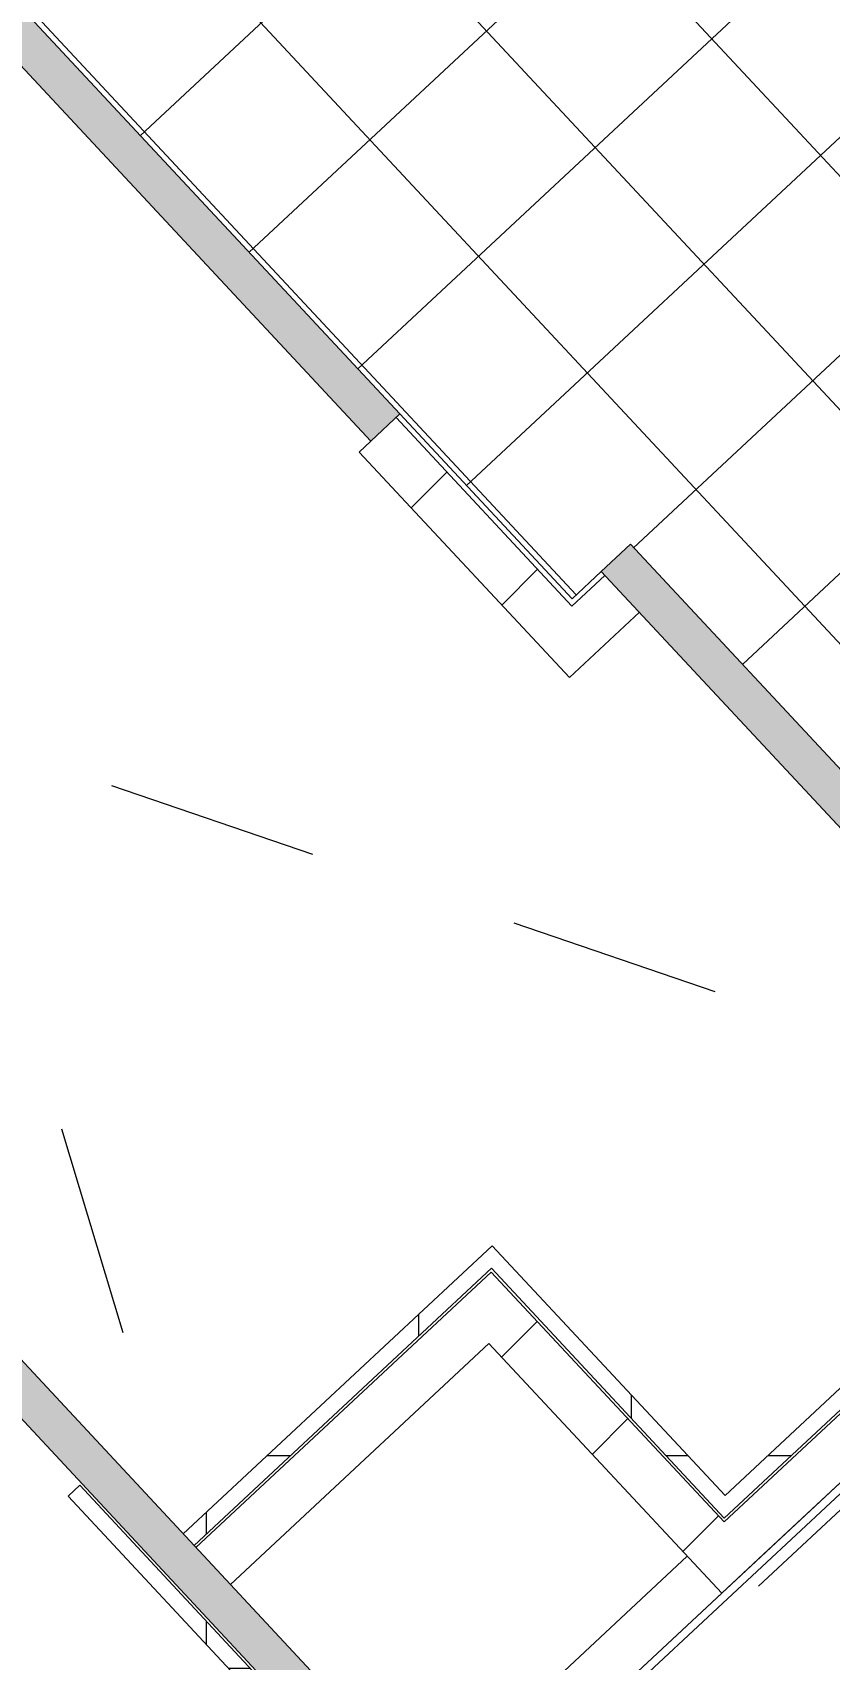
# Model space of a CAD drawing. Header units: millimetres. Extents: x -71377 to 516042, y -145869 to 441446.
# Drawn here: x 276516 to 279515, y 171983 to 178103 of the extents above; entities that cross this region are included whole.
import ezdxf

# ---------------------------------------------------------------- set-up
doc = ezdxf.new("R2010")
doc.units = ezdxf.units.MM
doc.header["$LTSCALE"] = 1000
doc.linetypes.add('_점선_S_', pattern=[1.6, 0.8, -0.8])
for name, color, linetype, lineweight in [('A-fnsh', 5, 'Continuous', 5), ('A-hat', 251, 'Continuous', 5), ('A-insu', 251, 'Continuous', 5), ('A-text-1', 3, 'Continuous', 5), ('A_bwall', 3, 'Continuous', 5), ('A_cwall', 2, 'Continuous', 5), ('A_fnsh', 5, 'Continuous', 5), ('A_fnsh-4', 4, 'Continuous', 5), ('A_furn_HID', 6, '_점선_S_', 5), ('AA_오픈', 8, '_점선_S_', 5)]:
    doc.layers.add(name, color=color, linetype=linetype, lineweight=lineweight)
doc.styles.add('나눔고딕_3', font='NanumGothic.ttf', dxfattribs={"height": 1400})
pattern_1 = [(45, (165969.5, 243949.9), (-353.5534, 353.5534), [])]
pattern_2 = [(0, (165969.5, 243949.9), (0, 800), []), (90, (165969.5, 243949.9), (-800, 5e-14), [])]

# ---------------------------------------------------------------- blocks, each defined once
blk = doc.blocks.new('가구_작은도서관 - 가구_작은도서관-6473556-지반층 배치도')
at = {"layer": 'A_furn_HID'}
for p, q in [((20810, -1485), (20810, 65)), ((20810, 65), (21610, 65))]:
    blk.add_line(p, q, dxfattribs=at)

msp = doc.modelspace()

# ---------------------------------------------------------------- hatches: boundary and pattern name
at = {"layer": 'A-hat'}
h = msp.add_hatch(dxfattribs=at)
h.set_pattern_fill('FP_42', color=256, scale=1000, style=0, pattern_type=2)
h.set_pattern_definition([(133, (279101.14, 178927.9), (-438.81, -409.2), []), (223, (279101.14, 178927.9), (409.2, -438.81), [])])
h.paths.add_polyline_path([(279874.3, 174989.8), (279906.5, 175019.8), (279714.8, 175225.3), (279751.4, 175259.4), (279943, 175053.9), (282709, 177633.3), (282517.4, 177838.8), (282553.9, 177872.9), (282745.6, 177667.4), (282777.8, 177697.4), (281765, 178783.4), (282591.4, 179554.1), (279065.5, 183335.2), (277690.5, 182053), (277445, 182316.3), (276413.8, 181354.7), (276277.4, 181501), (275399.8, 180682.6), (275536.2, 180536.3), (275474, 180478.3), (276156, 179747), (275552.7, 179184.3), (278546.6, 175973.7), (278766, 176178.3), (279846.3, 175019.8)])
h.paths.add_polyline_path([(279805, 175335.4), (279600.4, 175554.8), (282233.3, 178010), (282437.9, 177790.6), (279906.5, 175430)])
h.paths.add_polyline_path([(281712, 179698), (281302.8, 180136.8), (281522.2, 180341.4), (281931.4, 179902.6), (281728.1, 179713)])
h.paths.add_polyline_path([(281087.1, 180441.5), (280473.3, 181099.7), (280692.7, 181304.3), (281306.5, 180646.1), (281101.9, 180455.3)])
for points in [[(277789, 176566.2), (277898.7, 176668.5), (276125.5, 178570), (276015.8, 178467.7), (276249.5, 178217.1)], [(280282.9, 174331.7), (280392.6, 174434), (278766, 176178.3), (278656.3, 176076), (280018.2, 174615.6)], [(278726, 170473.4), (278835.7, 170575.7), (275026.8, 174660.3), (274917.1, 174558), (278598.9, 170609.7)]]:
    msp.add_hatch(color=256, dxfattribs=at).paths.add_polyline_path(points)
h = msp.add_hatch(dxfattribs=at)
h.set_pattern_fill('FP_12', color=256, scale=1000, style=0, pattern_type=2)
h.set_pattern_definition(pattern_1)
h.paths.add_polyline_path([(278406.7, 175815.8), (278545.6, 175945.4), (277884.1, 176654.8), (277745.2, 176525.2)])
h = msp.add_hatch(dxfattribs=at)
h.set_pattern_fill('FP_13', color=256, scale=1000, style=0, pattern_type=2)
h.set_pattern_definition(pattern_2)
h.paths.add_polyline_path([(279163.1, 172556), (280457.6, 173763.1), (280416.7, 173807), (279122.2, 172599.9)])
h = msp.add_hatch(dxfattribs=at)
h.set_pattern_fill('FP_13', color=256, scale=1000, style=0, pattern_type=2)
h.set_pattern_definition(pattern_2)
h.paths.add_polyline_path([(277123.9, 172411.4), (278286.8, 173495.8), (278245.8, 173539.6), (277083, 172455.3)])
h = msp.add_hatch(dxfattribs=at)
h.set_pattern_fill('FP_13', color=256, scale=1000, style=0, pattern_type=2)
h.set_pattern_definition(pattern_2)
h.paths.add_polyline_path([(279119.2, 172515.1), (279163.1, 172556), (278286.8, 173495.8), (278242.9, 173454.8), (278598.9, 173073)])
h = msp.add_hatch(dxfattribs=at)
h.set_pattern_fill('FP_12', color=256, scale=1000, style=0, pattern_type=2)
h.set_pattern_definition(pattern_1)
h.paths.add_polyline_path([(279109.4, 172232.4), (279248.3, 172362), (278372, 173301.8), (278233, 173172.2), (278598.9, 172779.8)])
h = msp.add_hatch(dxfattribs=at)
h.set_pattern_fill('FP_13', color=256, scale=1000, style=0, pattern_type=2)
h.set_pattern_definition(pattern_2)
h.paths.add_polyline_path([(277798.5, 171365.4), (277842.3, 171406.4), (276693.2, 172638.7), (276649.3, 172597.8), (277460.4, 171728)])
h = msp.add_hatch(dxfattribs=at)
h.set_pattern_fill('FP_12', color=256, scale=1000, style=0, pattern_type=2)
h.set_pattern_definition(pattern_1)
h.paths.add_polyline_path([(278136.7, 171325.3), (279109.4, 172232.4), (278979.8, 172371.3), (278007.1, 171464.3)])

# ---------------------------------------------------------------- linework, layer by layer
at = {"layer": 'A-fnsh'}
msp.add_line((278546.6, 175973.7), (278656.3, 176076), dxfattribs=at)
at = {"layer": 'A-insu'}
for p, q in [((279119.2, 172515.1), (280457.6, 173763.1)), ((280416.7, 173807), (279122.2, 172599.9)), ((278245.8, 173539.6), (277083, 172455.3)), ((279122.2, 172599.9), (278245.8, 173539.6)), ((277123.9, 172411.4), (278242.9, 173454.8)), ((278242.9, 173454.8), (279119.2, 172515.1)), ((276693.2, 172638.7), (276649.3, 172597.8)), ((276649.3, 172597.8), (277798.5, 171365.4)), ((277883.3, 171362.5), (276693.2, 172638.7))]:
    msp.add_line(p, q, dxfattribs=at)
at = {"layer": 'A_bwall'}
for p, q in [((278545.6, 175945.4), (277884.1, 176654.8)), ((277789, 176566.2), (277745.2, 176525.2)), ((277745.2, 176525.2), (278536.3, 175676.9)), ((278670, 176061.4), (278545.6, 175945.4)), ((278536.3, 175676.9), (278799.6, 175922.4)), ((280464.4, 173755.8), (279118.8, 172500.9)), ((278136.7, 171325.3), (280455.1, 173487.3)), ((278242.4, 173440.7), (277130.7, 172404.1)), ((279118.8, 172500.9), (278242.4, 173440.7)), ((280367.3, 173405.4), (279248.3, 172362)), ((277260.3, 172265.1), (278233, 173172.2)), ((278233, 173172.2), (279109.4, 172232.4)), ((278979.8, 172371.3), (278007.1, 171464.3)), ((279109.4, 172232.4), (278136.7, 171325.3))]:
    msp.add_line(p, q, dxfattribs=at)
at = {"layer": 'A_cwall'}
for p, q in [((277898.7, 176668.5), (276125.5, 178570)), ((276015.8, 178467.7), (277789, 176566.2)), ((277789, 176566.2), (277898.7, 176668.5)), ((278766, 176178.3), (278656.3, 176076)), ((281456.5, 173293.1), (278766, 176178.3)), ((278656.3, 176076), (281346.8, 173190.8)), ((278835.7, 170575.7), (274890.4, 174806.6)), ((274917.1, 174558), (278726, 170473.4))]:
    msp.add_line(p, q, dxfattribs=at)
at = {"layer": 'A_fnsh'}
for p, q in [((278546.6, 175973.7), (277898.7, 176668.5)), ((278656.3, 176076), (278546.6, 175973.7))]:
    msp.add_line(p, q, dxfattribs=at)
at = {"layer": 'A_fnsh-4'}
for p, q in [((278157.1, 171303.4), (280387.8, 173383.5)), ((279248.3, 172362), (279109.4, 172232.4))]:
    msp.add_line(p, q, dxfattribs=at)
at = {"layer": 'AA_오픈'}
for p, q in [((274785.5, 180109.7), (277083, 172455.3)), ((280599.5, 173977.5), (272978.2, 176578.5))]:
    msp.add_line(p, q, dxfattribs=at)

# ---------------------------------------------------------------- block references
at = {"layer": 'A_furn_HID', "rotation": 43.00000124847657}
msp.add_blockref('가구_작은도서관 - 가구_작은도서관-6473556-지반층 배치도', (264073.1, 158019.4), dxfattribs=at)

# ---------------------------------------------------------------- texts
at = {"layer": 'A-text-1', "insert": (274128.7, 166397.8), "char_height": 1400, "width": 10998.9, "attachment_point": 1, "rotation": 43, "line_spacing_factor": 1.2, "style": '나눔고딕_3'}
msp.add_mtext('\\pxt9.07143,18.14286,27.21429,36.28571,45.35714,54.42857,63.5,72.57143,81.64286,90.71429,99.78571,108.85714,117.92857,127,136.07143,145.14286,154.21429,163.28571,172.35714,181.42857,190.5,199.57143,208.64286,217.71429,226.78571,235.85714,244.92857,254,263.07143,272.14286,281.21429,290.28571;{스터디카페}', dxfattribs=at)

doc.saveas('drawing.dxf')
